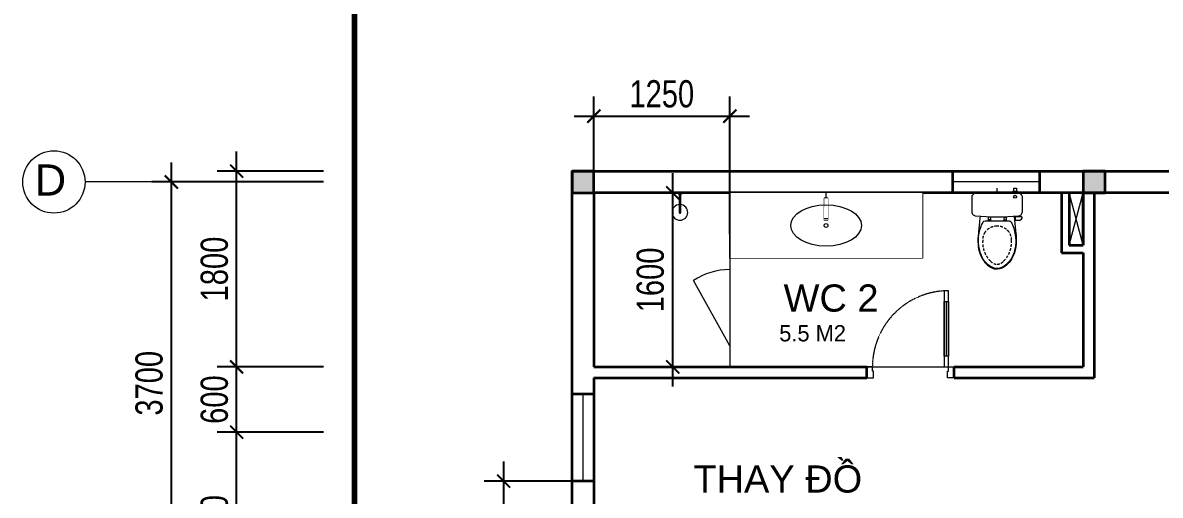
# Model space of a CAD drawing. Header units: millimetres. Extents: x 33748 to 451939, y -263262 to 62681.
# Drawn here: x 203472 to 213930, y -10824 to -6481 of the extents above; entities that cross this region are included whole.
import ezdxf
from ezdxf.enums import TextEntityAlignment as Align

# ---------------------------------------------------------------- set-up
doc = ezdxf.new("R2010")
doc.units = ezdxf.units.MM
doc.header["$PDMODE"] = 98
for name, pattern in [('CENTER', [50.8, 31.75, -6.35, 6.35, -6.35]), ('DASHED', [0.75, 0.5, -0.25]), ('HIDDEN', [0.375, 0.25, -0.125]), ('xref-thap C (mb tang 32-2)$0$HIDDEN', [0.375, 0.25, -0.125]), ('Xref-VCMT-BT3 - tuong bao$0$HIDDEN', [0.375, 0.25, -0.125])]:
    doc.linetypes.add(name, pattern=pattern)
doc.layers.get('Defpoints').update_dxf_attribs({"color": 202, "lineweight": 13})
for name, color, linetype, lineweight in [('-CENTER', 143, 'CENTER', 13), ('-CONCRETE', 1, 'Continuous', 35), ('-DOOR', 137, 'Continuous', 9), ('-FURNITURE', 46, 'Continuous', 9), ('-KH', 143, 'Continuous', 13), ('-RANH GIOI KHU DAT', 12, 'CENTER', 18), ('-TEXT', 7, 'Continuous', 15), ('-WALL', 4, 'Continuous', 35), ('Bighome_khuat', 251, 'DASHED', 5)]:
    doc.layers.add(name, color=color, linetype=linetype, lineweight=lineweight)
for name, color, linetype in [('-HATCH CONCRETE', 54, 'Continuous'), ('12. NET DIM', 9, 'Continuous'), ('TEXT25', 2, 'Continuous')]:
    doc.layers.add(name, color=color, linetype=linetype)
doc.styles.add('1', font='arial.ttf')
doc.styles.add('AVANH', font='', dxfattribs={"width": 0.8})
doc.styles.get("Standard").update_dxf_attribs({"font": 'arial.ttf'})
doc.styles.add('T1', font='', dxfattribs={"height": 200})
doc.styles.get('AVANH').set_extended_font_data('.VnAvantH')
doc.styles.get('T1').set_extended_font_data('VNgeometric Light')
doc.dimstyles.new('C_100A3', dxfattribs={"dimscale": 100, "dimtxt": 2.5, "dimasz": 1.2, "dimexe": 1.8, "dimexo": 0, "dimgap": 0.75, "dimtad": 1, "dimdec": 0, "dimzin": 0, "dimdsep": 46, "dimtxsty": 'AVANH', "dimblk": 'ARCHTICK', "dimcen": 0, "dimdle": 1.8, "dimclrd": 256, "dimclre": 256, "dimclrt": 7, "dimadec": 0, "dimazin": 0, "dimtfac": 0.0001, "dimtdec": 0, "dimtix": 1, "dimtmove": 2, "dimatfit": 3, "dimldrblk": 'ARCHTICK', "dimfxl": 1.8, "dimtolj": 1, "dimtzin": 0, "dimarcsym": 0})

# ---------------------------------------------------------------- blocks, each defined once
blk = doc.blocks.new('A$C5C575821')
at = {"layer": '-CONCRETE'}
h = blk.add_hatch(color=256, dxfattribs=at)
h.dxf.hatch_style = 1
h.paths.add_polyline_path([(0, 200), (0, 0), (200, 0), (200, 200)])
blk.add_lwpolyline([(0, 0), (200, 0), (200, 200), (0, 200)], close=True, dxfattribs=at)
blk = doc.blocks.new('_ARCHTICK')
at = {"const_width": 0.15}
blk.add_lwpolyline([(-0.5, -0.5), (0.5, 0.5)], dxfattribs=at)
blk = doc.blocks.new('*D128')
at = {"layer": '12. NET DIM', "lineweight": -2, "transparency": 16777216}
for p, q in [((204838, -11825), (204838, -7765)), ((206238, -7945), (204658, -7945)), ((206238, -11645), (204658, -11645))]:
    blk.add_line(p, q, dxfattribs=at)
at = {"layer": 'Defpoints', "color": 0, "transparency": 16777216}
for p in [(204838, -7945), (206238, -7945), (206238, -11645)]:
    blk.add_point(p, dxfattribs=at)
at = {"layer": '12. NET DIM', "lineweight": -2, "transparency": 16777216, "xscale": 120, "yscale": 120, "zscale": 120}
for p, rotation in [((204838, -7945), 90), ((204838, -11645), 270)]:
    blk.add_blockref('_ARCHTICK', p, dxfattribs=dict(at, rotation=rotation))
at = {"layer": '12. NET DIM', "color": 7, "transparency": 16777216, "insert": (204634, -9795), "char_height": 250, "attachment_point": 5, "rotation": 90, "style": 'AVANH'}
blk.add_mtext('\\A1;3700', dxfattribs=at)
blk = doc.blocks.new('*D219')
at = {"layer": '12. NET DIM', "lineweight": -2, "transparency": 16777216}
for p, q in [((205438, -12175), (205438, -10065)), ((206238, -10245), (205258, -10245)), ((206238, -11995), (205258, -11995))]:
    blk.add_line(p, q, dxfattribs=at)
at = {"layer": 'Defpoints', "color": 0, "transparency": 16777216}
for p in [(205438, -10245), (206238, -10245), (206238, -11995)]:
    blk.add_point(p, dxfattribs=at)
at = {"layer": '12. NET DIM', "lineweight": -2, "transparency": 16777216, "xscale": 120, "yscale": 120, "zscale": 120}
for p, rotation in [((205438, -10245), 90), ((205438, -11995), 270)]:
    blk.add_blockref('_ARCHTICK', p, dxfattribs=dict(at, rotation=rotation))
at = {"layer": '12. NET DIM', "color": 7, "transparency": 16777216, "insert": (205234, -11120), "char_height": 250, "attachment_point": 5, "rotation": 90, "style": 'AVANH'}
blk.add_mtext('\\A1;1750', dxfattribs=at)
blk = doc.blocks.new('*D252')
at = {"layer": '12. NET DIM', "lineweight": -2, "transparency": 16777216}
for p, q in [((205438, -10425), (205438, -9465)), ((206238, -9645), (205258, -9645)), ((206238, -10245), (205258, -10245))]:
    blk.add_line(p, q, dxfattribs=at)
at = {"layer": 'Defpoints', "color": 0, "transparency": 16777216}
for p in [(205438, -9645), (206238, -9645), (206238, -10245)]:
    blk.add_point(p, dxfattribs=at)
at = {"layer": '12. NET DIM', "lineweight": -2, "transparency": 16777216, "xscale": 120, "yscale": 120, "zscale": 120}
for p, rotation in [((205438, -9645), 90), ((205438, -10245), 270)]:
    blk.add_blockref('_ARCHTICK', p, dxfattribs=dict(at, rotation=rotation))
at = {"layer": '12. NET DIM', "color": 7, "transparency": 16777216, "insert": (205234, -9945), "char_height": 250, "attachment_point": 5, "rotation": 90, "style": 'AVANH'}
blk.add_mtext('\\A1;600', dxfattribs=at)
blk = doc.blocks.new('*D253')
at = {"layer": '12. NET DIM', "lineweight": -2, "transparency": 16777216}
for p, q in [((205438, -9825), (205438, -7665)), ((206238, -7845), (205258, -7845)), ((206238, -9645), (205258, -9645))]:
    blk.add_line(p, q, dxfattribs=at)
at = {"layer": 'Defpoints', "color": 0, "transparency": 16777216}
for p in [(205438, -7845), (206238, -7845), (206238, -9645)]:
    blk.add_point(p, dxfattribs=at)
at = {"layer": '12. NET DIM', "lineweight": -2, "transparency": 16777216, "xscale": 120, "yscale": 120, "zscale": 120}
for p, rotation in [((205438, -7845), 90), ((205438, -9645), 270)]:
    blk.add_blockref('_ARCHTICK', p, dxfattribs=dict(at, rotation=rotation))
at = {"layer": '12. NET DIM', "color": 7, "transparency": 16777216, "insert": (205234, -8745), "char_height": 250, "attachment_point": 5, "rotation": 90, "style": 'AVANH'}
blk.add_mtext('\\A1;1800', dxfattribs=at)
blk = doc.blocks.new('Sink_Cicle')
blk.add_lwpolyline([(17, -50), (-17, -50), (-18, -252), (17, -252)], close=True)
blk.add_circle((0, -300), 17.5)
at = {"layer": 'Defpoints'}
blk.add_line((0, -100), (0, 0), dxfattribs=at)
blk.add_wipeout([(17, -50), (-17, -50), (-18, -252), (17, -252)])
at = {"layer": '-FURNITURE', "linetype": 'Continuous'}
blk.add_ellipse((0, -300), major_axis=(-325, 0), ratio=0.584615, dxfattribs=at)
blk.add_line((-18, -237), (17, -237))
blk = doc.blocks.new('*U94')
at = {"ltscale": 300}
blk.add_lwpolyline([(0, 0), (1771, 0), (1771, -600), (0, -600)], close=True, dxfattribs=at)
blk.add_wipeout([(0, 0), (1771, 0), (1771, -600), (0, -600)], dxfattribs=at)
blk.add_blockref('Sink_Cicle', (885, 0), dxfattribs=at)
blk = doc.blocks.new('*U52')
at = {"color": 251}
blk.add_line((-70, 100), (-70, 600), dxfattribs=at)
for points in [[(-50, 0), (-50, 700), (-90, 700), (-90, 0)], [(-50, 100), (-90, 100), (-90, 600), (-50, 600)], [(-800, -100), (-740, -100), (-740, -40), (-750, -40), (-750, 0), (-800, 0)], [(0, -100), (-60, -100), (-60, -40), (-50, -40), (-50, 0), (0, 0)]]:
    blk.add_lwpolyline(points, close=True)
at = {"layer": 'Bighome_khuat', "linetype": 'Xref-VCMT-BT3 - tuong bao$0$HIDDEN'}
blk.add_arc((-50, 0), 700, 90, 180, dxfattribs=at)
blk = doc.blocks.new('A$C18091ED7')
for p, q in [((0, -42), (0, 0)), ((146, -27), (179, -27)), ((146, -27), (146, -30)), ((146, -30), (166, -30)), ((153, -37), (146, -30)), ((152, 0), (152, -27)), ((152, 0), (179, 0)), ((153, -37), (166, -37)), ((153, -40), (153, -37)), ((153, -40), (178, -40)), ((153, -40), (178, -40)), ((153, -40), (153, -42)), ((185, -30), (166, -30)), ((178, -37), (166, -37)), ((185, -30), (178, -37)), ((178, -37), (178, -40)), ((178, -40), (178, -42)), ((179, 0), (179, -27)), ((179, -27), (185, -27)), ((185, -27), (185, -30)), ((-83, -267), (-83, -300)), ((-83, -278), (-83, -288)), ((-61, -290), (-83, -290)), ((-63, -265), (-81, -265)), ((-61, -267), (-61, -300)), ((61, -267), (61, -300)), ((61, -290), (83, -290)), ((63, -265), (81, -265)), ((83, -267), (83, -300)), ((83, -278), (83, -288)), ((165, -262), (165, -290)), ((168, -260), (228, -260)), ((168, -292), (207, -292)), ((231, -274), (231, -262))]:
    blk.add_line(p, q)
for points in [[(230, -219, -0.137407), (225, -235), (222, -241, -0.236081), (198, -255, -0.051961), (-198, -255, -0.236081), (-222, -241), (-225, -235, -0.137407), (-230, -219), (-230, -72, -0.198912), (-226, -63), (-209, -46, -0.198912), (-200, -42), (0, -42), (200, -42, -0.198912), (209, -46), (226, -63, -0.198912), (230, -72)], [(144, -619, -0.212405), (26, -734, -0.027685), (-1, -739, -0.022279), (-26, -734, -0.212405), (-144, -619, -0.142796), (-167, -428, -0.093005), (-128, -309, -0.256439), (-111, -300), (0, -300), (111, -300, -0.256439), (128, -309, -0.093005), (167, -428, -0.142796)]]:
    blk.add_lwpolyline(points, format="xyb", close=True)
at = {"linetype": 'xref-thap C (mb tang 32-2)$0$HIDDEN', "ltscale": 100}
blk.add_lwpolyline([(61, -669, -0.199031), (0, -699, -0.199031), (-61, -669, -0.218924), (-132, -478, -0.153791), (-112, -404, -0.236701), (0, -348, -0.236701), (112, -404, -0.153791), (132, -478, -0.218924)], format="xyb", close=True, dxfattribs=at)
blk.add_circle((166, -78), 13.9)
for centre, radius, start, end in [((-81, -267), 1.98, 90, 180), ((-63, -267), 1.98, 0, 90), ((63, -267), 1.98, 90, 180), ((81, -267), 1.98, 0, 90), ((168, -262), 2.47, 90, 180), ((168, -290), 2.47, 180, 270), ((207, -277), 15.5, 270, 306.4659), ((168, -225), 80.1, 306.4659, 320.3123), ((228, -274), 2.47, 320.3123, 0)]:
    blk.add_arc(centre, radius, start, end)
for points in [[(-156, -259), (-157, -267), (-164, -328), (-169, -385), (-184, -528), (-136, -679), (-50, -735), (-20, -741), (0, -744)], [(156, -259), (157, -267), (164, -328), (169, -385), (184, -528), (136, -679), (50, -735), (20, -741), (0, -744)]]:
    blk.add_open_spline(points, degree=3, knots=[130.613938, 130.613938, 130.613938, 130.613938, 152.852109, 311.129351, 417.703951, 561.383393, 697.692632, 710.812262, 710.812262, 710.812262, 710.812262])
blk = doc.blocks.new('shower')
for points in [[(180919, -32316), (180912, -32316), (180912, -32147), (180919, -32147)], [(180929, -32327), (180902, -32327), (180902, -32316), (180929, -32316)]]:
    blk.add_lwpolyline(points, close=True)
for radius, start, end in [(72, 272.7907, 267.2093), (8.35, 294.8355, 245.1645)]:
    blk.add_arc((180916, -32147), radius, start, end)
blk = doc.blocks.new('*D840')
at = {"layer": '-HATCH CONCRETE', "lineweight": -2, "transparency": 16777216}
for p, q in [((207893, -10515), (207893, -11925)), ((208522, -10695), (207713, -10695)), ((208522, -11745), (207713, -11745))]:
    blk.add_line(p, q, dxfattribs=at)
at = {"layer": 'Defpoints', "color": 0, "transparency": 16777216}
for p in [(208522, -10695), (207893, -11745), (208522, -11745)]:
    blk.add_point(p, dxfattribs=at)
at = {"layer": '-HATCH CONCRETE', "lineweight": -2, "transparency": 16777216, "xscale": 120, "yscale": 120, "zscale": 120}
for p, rotation in [((207893, -10695), 90), ((207893, -11745), 270)]:
    blk.add_blockref('_ARCHTICK', p, dxfattribs=dict(at, rotation=rotation))
at = {"layer": '-HATCH CONCRETE', "color": 7, "transparency": 16777216, "insert": (207689, -11220), "char_height": 250, "attachment_point": 5, "rotation": 90, "style": 'AVANH'}
blk.add_mtext('\\A1;1050', dxfattribs=at)
blk = doc.blocks.new('ARCHTICK')
at = {"color": 0, "linetype": 'ByBlock', "const_width": 0.15}
blk.add_lwpolyline([(-0.5, -0.5), (0.5, 0.5)], dxfattribs=at)
blk = doc.blocks.new('*D844')
at = {"layer": '-HATCH CONCRETE', "lineweight": -2, "transparency": 16777216}
for p, q in [((209447, -9825), (209447, -7865)), ((209052, -8045), (209627, -8045)), ((209052, -9645), (209627, -9645))]:
    blk.add_line(p, q, dxfattribs=at)
at = {"layer": 'Defpoints', "color": 0, "transparency": 16777216}
for p in [(209052, -8045), (209447, -8045), (209052, -9645)]:
    blk.add_point(p, dxfattribs=at)
at = {"layer": '-HATCH CONCRETE', "lineweight": -2, "transparency": 16777216, "xscale": 120, "yscale": 120, "zscale": 120}
for p, rotation in [((209447, -8045), 90), ((209447, -9645), 270)]:
    blk.add_blockref('_ARCHTICK', p, dxfattribs=dict(at, rotation=rotation))
at = {"layer": '-HATCH CONCRETE', "color": 7, "transparency": 16777216, "insert": (209242, -8845), "char_height": 250, "attachment_point": 5, "rotation": 90, "style": 'AVANH'}
blk.add_mtext('\\A1;1600', dxfattribs=at)
blk = doc.blocks.new('*D845')
at = {"layer": '-HATCH CONCRETE', "lineweight": -2, "transparency": 16777216}
for p, q in [((208722, -8426), (208722, -7160)), ((209972, -8426), (209972, -7160)), ((208542, -7340), (210152, -7340))]:
    blk.add_line(p, q, dxfattribs=at)
at = {"layer": 'Defpoints', "color": 0, "transparency": 16777216}
for p in [(209972, -7340), (208722, -8426), (209972, -8426)]:
    blk.add_point(p, dxfattribs=at)
at = {"layer": '-HATCH CONCRETE', "lineweight": -2, "transparency": 16777216, "xscale": 120, "yscale": 120, "zscale": 120, "rotation": 180}
blk.add_blockref('_ARCHTICK', (208722, -7340), dxfattribs=at)
at = {"layer": '-HATCH CONCRETE', "lineweight": -2, "transparency": 16777216, "xscale": 120, "yscale": 120, "zscale": 120}
blk.add_blockref('_ARCHTICK', (209972, -7340), dxfattribs=at)
at = {"layer": '-HATCH CONCRETE', "color": 7, "transparency": 16777216, "insert": (209347, -7136), "char_height": 250, "attachment_point": 5, "style": 'AVANH'}
blk.add_mtext('\\A1;1250', dxfattribs=at)

msp = doc.modelspace()

# ---------------------------------------------------------------- linework, layer by layer
at = {"layer": '-CENTER', "ltscale": 0.1}
msp.add_line((205840, -7944.8), (204044.2, -7944.8), dxfattribs=at)
at = {"layer": '-DOOR'}
for points in [[(212021.7, -7844.8), (212821.7, -7844.8), (212821.7, -8044.8), (212021.7, -8044.8)], [(208522, -10694.9), (208522, -9894.9), (208722, -9894.9), (208722, -10694.9)]]:
    msp.add_lwpolyline(points, close=True, dxfattribs=at)
for points in [[(212821.7, -7944.8), (212021.7, -7944.8)], [(211233.4, -9644.8), (212033.4, -9644.8)], [(208622, -9894.9), (208622, -10694.9)]]:
    msp.add_lwpolyline(points, dxfattribs=at)
at = {"layer": '-FURNITURE'}
for points in [[(213091.7, -8524.8), (213221.7, -8044.8)], [(213221.7, -8524.8), (213091.7, -8044.8)], [(209972.1, -9449.6), (209637.8, -8851.3)]]:
    msp.add_lwpolyline(points, dxfattribs=at)
msp.add_arc((209972.1, -9349.6), 600, 90, 123.86348, dxfattribs=at)
at = {"layer": '-KH'}
msp.add_circle((203757.9, -7944.8), 286.3, dxfattribs=at)
at = {"layer": '-RANH GIOI KHU DAT', "linetype": 'HIDDEN', "ltscale": 10, "const_width": 50}
msp.add_lwpolyline([(206522, -5844.8), (223780.5, -5844.8), (223431.5, -20846.1), (218315.2, -25844.8), (206522, -25844.8), (206522, -5844.8)], dxfattribs=at)
at = {"layer": '-WALL'}
for p, q in [((208522, -11745.1), (208522, -7844.8)), ((208522, -7844.8), (218722, -7844.8)), ((212021.7, -8044.8), (212021.7, -7844.8)), ((212821.7, -8044.8), (212821.7, -7844.8)), ((213021.7, -8044.8), (208722, -8044.8)), ((208722, -8044.8), (208722, -9644.8)), ((213021.7, -8044.8), (213021.7, -8594.8)), ((213091.7, -8044.8), (213091.7, -8524.8)), ((213221.7, -8524.8), (213221.7, -8044.8)), ((213221.7, -8044.8), (213221.7, -8524.8)), ((213321.7, -8044.8), (213321.7, -9744.8)), ((213091.7, -8524.8), (213221.7, -8524.8)), ((213021.7, -8594.8), (213221.7, -8594.8)), ((213221.7, -8594.8), (213221.7, -9644.8)), ((208722, -9644.8), (211233.4, -9644.8)), ((211233.4, -9744.8), (211233.4, -9644.8)), ((212033.4, -9644.8), (213221.7, -9644.8)), ((212033.4, -9744.8), (212033.4, -9644.8)), ((208722, -9744.8), (211233.4, -9744.8)), ((208722, -9744.8), (208722, -11745.1)), ((212033.4, -9744.8), (213321.7, -9744.8)), ((208722, -9894.9), (208522, -9894.9)), ((208722, -10694.9), (208522, -10694.9))]:
    msp.add_line(p, q, dxfattribs=at)
msp.add_lwpolyline([(218522, -8044.8), (213021.7, -8044.8)], dxfattribs=at)

# ---------------------------------------------------------------- block references
at = {"layer": '-DOOR'}
msp.add_blockref('*U52', (212033.4, -9644.8), dxfattribs=at)
at = {"layer": '-FURNITURE', "rotation": 179.9999999999947}
msp.add_blockref('shower', (390429.7, -40371.4), dxfattribs=at)
at = {"layer": '-FURNITURE'}
msp.add_blockref('A$C18091ED7', (212429.5, -8002.6), dxfattribs=at)
at = {"layer": '-WALL'}
for p in [(208522, -8044.8), (213221.7, -8044.8)]:
    msp.add_blockref('A$C5C575821', p, dxfattribs=at)

# ---------------------------------------------------------------- texts
at = {"layer": '-TEXT', "color": 2, "style": '1'}
msp.add_text('D', height=286.3, dxfattribs=at).set_placement((203726.5, -7926.7), align=Align.MIDDLE_CENTER)
at = {"layer": '-TEXT', "color": 2}
for s, p in [('WC 2', (210466.8, -9136.6)), ('THAY ĐỒ', (209637.4, -10799.6))]:
    msp.add_text(s, height=250, dxfattribs=at).set_placement(p)
at = {"layer": 'TEXT25', "style": 'T1'}
msp.add_text('5.5 M2', height=150, rotation=0, dxfattribs=at).set_placement((210426.6, -9410.2))

# ---------------------------------------------------------------- dimensions: what is measured, and where the dimension line sits
at = {"layer": '-HATCH CONCRETE'}
for base, p1, p2, picture, middle in [((209446.7, -8044.8), (209051.9, -9644.8), (209051.9, -8044.8), '*D844', (209242.4, -8844.8)), ((207893.2, -11745.1), (208522, -10694.9), (208522, -11745.1), '*D840', (207688.9, -11220))]:
    dim = msp.add_linear_dim(base=base, p1=p1, p2=p2, angle=90, dimstyle='C_100A3', override={"dimldrblk": 'ARCHTICK'}, dxfattribs=at)
    dim.commit()
    dim.dimension.update_dxf_attribs({"geometry": picture, "text_midpoint": middle})
at = {"layer": '12. NET DIM'}
for base, p1, p2, picture, middle in [((205437.9, -7844.8), (206237.8, -9645.1), (206237.8, -7844.8), '*D253', (205233.6, -8744.9)), ((204837.9, -7944.8), (206237.8, -11645.1), (206237.8, -7944.8), '*D128', (204633.6, -9794.9)), ((205437.9, -9645.1), (206237.8, -10245.1), (206237.8, -9645.1), '*D252', (205233.6, -9945.1)), ((205437.9, -10245.1), (206237.8, -11995.1), (206237.8, -10245.1), '*D219', (205233.6, -11120.1))]:
    dim = msp.add_linear_dim(base=base, p1=p1, p2=p2, angle=90, dimstyle='C_100A3', dxfattribs=at)
    dim.commit()
    dim.dimension.update_dxf_attribs({"geometry": picture, "text_midpoint": middle})

# ---------------------------------------------------------------- next in the draw order: block references
at = {"layer": '-FURNITURE', "extrusion": (0, 0, -1), "xscale": -1, "zscale": -1}
msp.add_blockref('*U94', (-209972.1, -8044.8), dxfattribs=at)

# ---------------------------------------------------------------- next in the draw order: linework, layer by layer
at = {"layer": '-FURNITURE'}
msp.add_line((209972.1, -8044.8), (209972.1, -9644.8), dxfattribs=at)

# ---------------------------------------------------------------- next in the draw order: dimensions: what is measured, and where the dimension line sits
at = {"layer": '-HATCH CONCRETE'}
dim = msp.add_linear_dim(base=(209972.1, -7340.2), p1=(208722, -8426.4), p2=(209972.1, -8426.4), dimstyle='C_100A3', override={"dimldrblk": 'ARCHTICK'}, dxfattribs=at)
dim.commit()
dim.dimension.update_dxf_attribs({"geometry": '*D845', "text_midpoint": (209347.1, -7135.9)})

doc.saveas('drawing.dxf')
